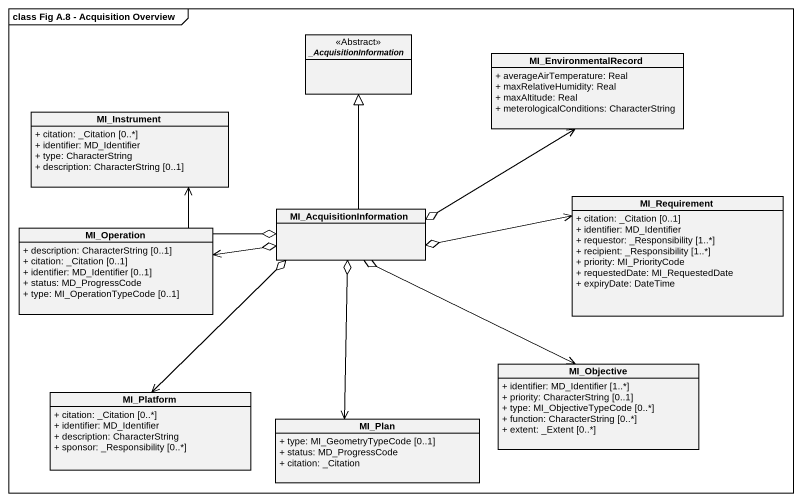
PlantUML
@startuml
mainframe class Fig A.8 - Acquisition Overview
hide circle
hide empty members
skinparam classAttributeIconSize 0
abstract class "_AcquisitionInformation" as AcquisitionInformation <<Abstract>>
class MI_EnvironmentalRecord {
  + averageAirTemperature: Real
  + maxRelativeHumidity: Real
  + maxAltitude: Real
  + meterologicalConditions: CharacterString
}
class MI_Instrument {
  + citation: _Citation [0..*]
  + identifier: MD_Identifier
  + type: CharacterString
  + description: CharacterString [0..1]
}
class MI_Operation {
  + description: CharacterString [0..1]
  + citation: _Citation [0..1]
  + identifier: MD_Identifier [0..1]
  + status: MD_ProgressCode
  + type: MI_OperationTypeCode [0..1]
}
class MI_AcquisitionInformation
class MI_Requirement {
  + citation: _Citation [0..1]
  + identifier: MD_Identifier
  + requestor: _Responsibility [1..*]
  + recipient: _Responsibility [1..*]
  + priority: MI_PriorityCode
  + requestedDate: MI_RequestedDate
  + expiryDate: DateTime
}
class MI_Objective {
  + identifier: MD_Identifier [1..*]
  + priority: CharacterString [0..1]
  + type: MI_ObjectiveTypeCode [0..*]
  + function: CharacterString [0..*]
  + extent: _Extent [0..*]
}
class MI_Platform {
  + citation: _Citation [0..*]
  + identifier: MD_Identifier
  + description: CharacterString
  + sponsor: _Responsibility [0..*]
}
class MI_Plan {
  + type: MI_GeometryTypeCode [0..1]
  + status: MD_ProgressCode
  + citation: _Citation
}
MI_AcquisitionInformation -up-|> AcquisitionInformation
MI_AcquisitionInformation o-up-> MI_EnvironmentalRecord
MI_AcquisitionInformation o-left-> MI_Instrument
MI_AcquisitionInformation o-left-> MI_Operation
MI_AcquisitionInformation o-right-> MI_Requirement
MI_AcquisitionInformation o--> MI_Objective
MI_AcquisitionInformation o--> MI_Platform
MI_AcquisitionInformation o--> MI_Plan
@enduml
